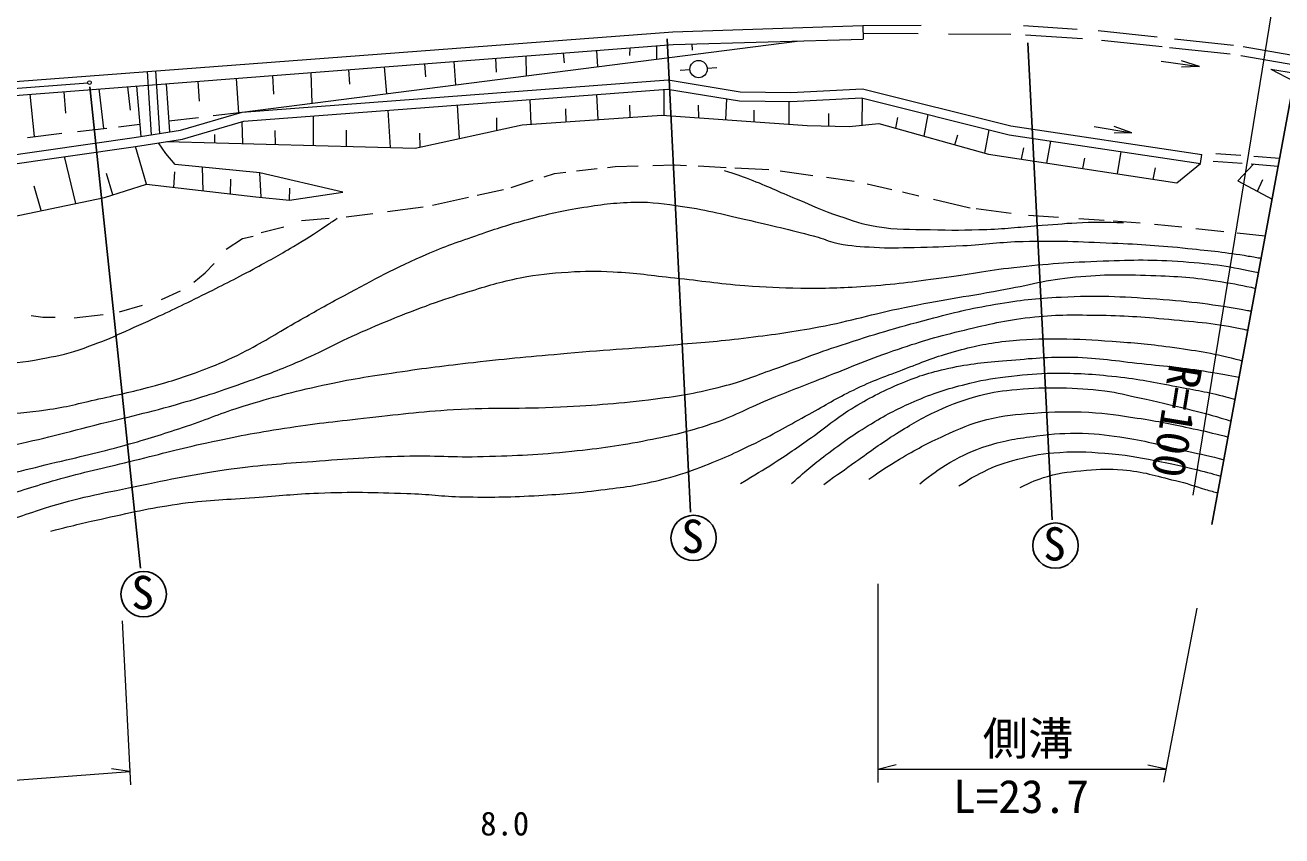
# Model space of a CAD drawing. Units: millimetres, scale not verified. Extents: x 40000 to 680000, y 20000 to 380000.
# Drawn here: x 497848 to 567104, y 246174 to 290874 of the extents above; entities that cross this region are included whole.
import ezdxf
from ezdxf.enums import TextEntityAlignment as Align

# ---------------------------------------------------------------- set-up
doc = ezdxf.new("R2010")
doc.units = ezdxf.units.MM
doc.header["$LTSCALE"] = 1000
for name, color, linetype, lineweight in [('M-BGD', 7, 'Continuous', 13), ('M-BMK-SRVR', 3, 'Continuous', 25), ('M-STR-HTXT', 7, 'Continuous', 13), ('M-TTL-BAND', 7, 'Continuous', 25)]:
    doc.layers.add(name, color=color, linetype=linetype, lineweight=lineweight)
doc.styles.add('ＭＳ ゴシック', font='')
doc.styles.get('ＭＳ ゴシック').set_extended_font_data('MS Gothic')

msp = doc.modelspace()

# ---------------------------------------------------------------- linework, layer by layer
at = {"layer": 'M-BGD'}
for p, q in [((470617, 285750), (533540, 290508)), ((533540, 290508), (544015, 290850)), ((544015, 290850), (544034, 290098)), ((544026, 290438), (547056, 290414)), ((548734, 290400), (552173, 290373)), ((552971, 290337), (556110, 290128)), ((470719, 284936), (533568, 289807)), ((509811, 286072), (540401, 289997)), ((531168, 289621), (531151, 289198)), ((532649, 289736), (532636, 289001)), ((533568, 289807), (544034, 290098)), ((534585, 289836), (534614, 289493)), ((557166, 290048), (560514, 289691)), ((560907, 289649), (564248, 289294)), ((521465, 288869), (521560, 287579)), ((523773, 289048), (523805, 288273)), ((525445, 289178), (525460, 288080)), ((527505, 289337), (527548, 288792)), ((529342, 289480), (529393, 288584)), ((560455, 288888), (562556, 288596)), ((562556, 288596), (561566, 288911)), ((564838, 289202), (567923, 288667)), ((504568, 288318), (504795, 284829)), ((505028, 288352), (505253, 284900)), ((513584, 288258), (513644, 286564)), ((515659, 288419), (515715, 287628)), ((517634, 288572), (517762, 287092)), ((519851, 288744), (519907, 288021)), ((534485, 288412), (533951, 288371)), ((535970, 288525), (535436, 288484)), ((562556, 288596), (561581, 288553)), ((566488, 288447), (567843, 288233)), ((566488, 288447), (567759, 287776)), ((496479, 287329), (501294, 287698)), ((503489, 287476), (503638, 286179)), ((503981, 287514), (504227, 284741)), ((505615, 287641), (505807, 284985)), ((507373, 287777), (507447, 286691)), ((509477, 287940), (509597, 286047)), ((511472, 288095), (511542, 287076)), ((498115, 287059), (498344, 284731)), ((499981, 287204), (500081, 286018)), ((501907, 287353), (502158, 285177)), ((509900, 285577), (533254, 287349)), ((525742, 285412), (525674, 286774)), ((529419, 285663), (529359, 287053)), ((533061, 285894), (533069, 287335)), ((533254, 287349), (537208, 286697)), ((536456, 285653), (536518, 286811)), ((540047, 286655), (543937, 286865)), ((543937, 286865), (552076, 284825)), ((543971, 285361), (543990, 286852)), ((508208, 285884), (509811, 286072)), ((517991, 284124), (517855, 286181)), ((521783, 284623), (521681, 286471)), ((527664, 285543), (527651, 286266)), ((531183, 285784), (531170, 286463)), ((534970, 285758), (534955, 286463)), ((537208, 286697), (540047, 286655)), ((538026, 285542), (538026, 286182)), ((539959, 285405), (539961, 286656)), ((502989, 285274), (504168, 285412)), ((505762, 285598), (507401, 285790)), ((506515, 284589), (509900, 285577)), ((509837, 284345), (509803, 285549)), ((513742, 284239), (513730, 285868)), ((519335, 284088), (525235, 285377)), ((523838, 285072), (523838, 285762)), ((525235, 285377), (532927, 285903)), ((532927, 285903), (540939, 285335)), ((542133, 285314), (542134, 286000)), ((543252, 285293), (544900, 285448)), ((544900, 285448), (550942, 283751)), ((545831, 285186), (545947, 285790)), ((547396, 284747), (547612, 285944)), ((497972, 284687), (499870, 284909)), ((500733, 285010), (502343, 285198)), ((508302, 284386), (508304, 284836)), ((511640, 284296), (511626, 285061)), ((515564, 284190), (515552, 285089)), ((519613, 284149), (519590, 284920)), ((540939, 285335), (543252, 285293)), ((549089, 284272), (549242, 284822)), ((550738, 283808), (550976, 285101)), ((552076, 284825), (562612, 283248)), ((556755, 285293), (558845, 284934)), ((558845, 284934), (557866, 285281)), ((558845, 284934), (557870, 284923)), ((496362, 283096), (503928, 284189)), ((503928, 284189), (506515, 284589)), ((504534, 282104), (503928, 284189)), ((505610, 283792), (505202, 284386)), ((505663, 284457), (519335, 284088)), ((552753, 283476), (552887, 284107)), ((554146, 283264), (554368, 284482)), ((500644, 281042), (500014, 283623)), ((506119, 283183), (505610, 283792)), ((550942, 283751), (561317, 282174)), ((556140, 282961), (556252, 283547)), ((558045, 282671), (558245, 283902)), ((562612, 283248), (562686, 283743)), ((563317, 283382), (564922, 283259)), ((563467, 283803), (564840, 283701)), ((565560, 283647), (566978, 283541)), ((502684, 281515), (502330, 282687)), ((506050, 281929), (506088, 282785)), ((510779, 282735), (506119, 283183)), ((507659, 281744), (507616, 283039)), ((515364, 281662), (510779, 282735)), ((510854, 281381), (510779, 282735)), ((526452, 282518), (527011, 282700)), ((527011, 282700), (527643, 282772)), ((528232, 282838), (529368, 282967)), ((529943, 283032), (530361, 283079)), ((530361, 283079), (531639, 283117)), ((532438, 283141), (533642, 283177)), ((533642, 283177), (534289, 283144)), ((534934, 283111), (536477, 283033)), ((536955, 283009), (538837, 282913)), ((539454, 282849), (541249, 282591)), ((560014, 282372), (560135, 283014)), ((561317, 282174), (562612, 283248)), ((564684, 282284), (565540, 283211)), ((565419, 283220), (566898, 283106)), ((498732, 280647), (498349, 282000)), ((502220, 281368), (504534, 282104)), ((504534, 282104), (510569, 281410)), ((509171, 281571), (509186, 282379)), ((512420, 281221), (512434, 281888)), ((524629, 281924), (525849, 282322)), ((542006, 282483), (543539, 282263)), ((544258, 282130), (545614, 281811)), ((564684, 282284), (566562, 281284)), ((565753, 281715), (566059, 282367)), ((493903, 279650), (502220, 281368)), ((510569, 281410), (512420, 281221)), ((512420, 281221), (515364, 281662)), ((520297, 280949), (522274, 281386)), ((522750, 281492), (524208, 281815)), ((546193, 281675), (547090, 281464)), ((547913, 281271), (549842, 280818)), ((515546, 280306), (517002, 280494)), ((517815, 280599), (519778, 280852)), ((549842, 280818), (549922, 280808)), ((550259, 280763), (552194, 280508)), ((513078, 280104), (514607, 280230)), ((553147, 280400), (554795, 280286)), ((555917, 280209), (557319, 280113)), ((557813, 280079), (559296, 279977)), ((560089, 279904), (561594, 279746)), ((508928, 278520), (509826, 279109)), ((509826, 279109), (510415, 279235)), ((510849, 279445), (512111, 279754)), ((562365, 279665), (563908, 279503)), ((564637, 279426), (566189, 279262)), ((507761, 277212), (508266, 277731)), ((507144, 276694), (507761, 277212)), ((505364, 275740), (506415, 276231)), ((503051, 275067), (504312, 275432)), ((498186, 274857), (498817, 274773)), ((498817, 274773), (499504, 274773)), ((500541, 274745), (502139, 274927))]:
    msp.add_line(p, q, dxfattribs=at)
at = {"layer": 'M-BGD', "lineweight": 25}
for p, q in [((534508, 264026), (533232, 290119)), ((554450, 263606), (553112, 289899)), ((504202, 260927), (501407, 287477))]:
    msp.add_line(p, q, dxfattribs=at)
at = {"layer": 'M-BGD'}
for centre, radius in [((534961, 288448), 477), ((501393, 287706), 100)]:
    msp.add_circle(centre, radius, dxfattribs=at)
at = {"layer": 'M-BGD', "lineweight": 25}
for centre in [(534687, 262599), (554628, 262179), (504380, 259500)]:
    msp.add_circle(centre, 1250, dxfattribs=at)
at = {"layer": 'M-BGD'}
for points, knots in [([(536373, 282867), (537041, 282644), (537222, 282577), (537761, 282377), (538784, 281996), (539330, 281712), (540340, 281297), (541247, 280925), (541738, 280670), (542667, 280358), (543481, 280084), (543937, 279907), (544785, 279769), (545916, 279584), (546569, 279634), (547715, 279601), (548935, 279565), (549621, 279570), (550841, 279615), (552037, 279658), (552703, 279754), (553897, 279839), (554763, 279901), (555246, 279962), (556113, 279993), (556999, 280025), (557301, 280017), (558384, 279993)], [0, 0, 0, 0, 1, 1, 1, 2, 2, 2, 3, 3, 3, 4, 4, 4, 5, 5, 5, 6, 6, 6, 7, 7, 7, 8, 8, 8, 9, 9, 9, 9]), ([(468788, 271137), (469051, 271207), (469312, 271270), (469679, 271356), (470641, 271578), (471185, 271694), (472166, 271804), (473683, 271975), (474545, 271943), (476072, 271947), (477136, 271949), (477732, 271890), (478792, 271807), (480297, 271688), (481139, 271596), (482634, 271386), (484399, 271138), (485378, 270938), (487134, 270629), (488669, 270359), (489516, 270126), (491060, 269914), (491991, 269786), (492520, 269773), (493457, 269690), (494541, 269593), (495145, 269450), (496233, 269451), (497315, 269452), (497923, 269512), (498995, 269662), (500147, 269822), (500776, 270012), (501911, 270264), (503131, 270536), (503820, 270670), (505024, 271007), (506122, 271315), (506736, 271506), (507799, 271919), (508597, 272229), (509042, 272412), (509804, 272802), (510968, 273398), (511578, 273810), (512717, 274453), (513652, 274981), (514169, 275289), (515114, 275799), (516897, 276760), (517894, 277309), (519741, 278140), (520863, 278645), (521522, 278860), (522685, 279262), (523734, 279624), (524322, 279831), (525393, 280122), (526563, 280439), (527225, 280600), (528422, 280795), (529592, 280984), (530255, 281091), (531440, 281112), (532470, 281131), (533048, 281027), (534067, 280879), (535554, 280663), (536369, 280431), (537834, 280094), (539288, 279759), (540104, 279572), (541544, 279178), (541983, 279057), (542209, 278914), (542656, 278832), (543418, 278691), (543856, 278676), (544629, 278626), (545488, 278571), (545973, 278604), (546834, 278617), (547883, 278632), (548470, 278666), (549517, 278720), (550818, 278787), (551542, 278921), (552844, 278953), (554769, 279001), (555849, 278944), (557772, 278860), (559399, 278789), (560312, 278735), (561931, 278565), (563233, 278429), (563964, 278360), (565254, 278145), (565543, 278096), (565754, 278061), (565961, 278024)], [0, 0, 0, 0, 1, 1, 1, 2, 2, 2, 3, 3, 3, 4, 4, 4, 5, 5, 5, 6, 6, 6, 7, 7, 7, 8, 8, 8, 9, 9, 9, 10, 10, 10, 11, 11, 11, 12, 12, 12, 13, 13, 13, 14, 14, 14, 15, 15, 15, 16, 16, 16, 17, 17, 17, 18, 18, 18, 19, 19, 19, 20, 20, 20, 21, 21, 21, 22, 22, 22, 23, 23, 23, 24, 24, 24, 25, 25, 25, 26, 26, 26, 27, 27, 27, 28, 28, 28, 29, 29, 29, 30, 30, 30, 31, 31, 31, 32, 32, 32, 33, 33, 33, 33]), ([(485353, 275248), (486339, 274911), (486595, 274819), (487386, 274533), (488632, 274083), (489303, 273760), (490555, 273328), (491845, 272882), (492545, 272513), (493892, 272290), (494741, 272150), (495233, 272153), (496093, 272192), (497127, 272239), (497711, 272281), (498728, 272472), (499553, 272628), (500022, 272708), (500817, 272977), (502345, 273494), (503160, 273899), (504631, 274561), (505803, 275089), (506449, 275410), (507603, 275977), (508714, 276524), (509332, 276838), (510423, 277423), (511295, 277890), (511777, 278164), (512629, 278666), (513345, 279087), (513736, 279341), (514424, 279806), (514670, 279972), (514750, 280025), (515050, 280236)], [0, 0, 0, 0, 1, 1, 1, 2, 2, 2, 3, 3, 3, 4, 4, 4, 5, 5, 5, 6, 6, 6, 7, 7, 7, 8, 8, 8, 9, 9, 9, 10, 10, 10, 11, 11, 11, 12, 12, 12, 12]), ([(462633, 264874), (462797, 264984), (462949, 265081), (463178, 265227), (463918, 265697), (464338, 265959), (465132, 266329), (466120, 266791), (466697, 267004), (467732, 267346), (468637, 267645), (469156, 267783), (470088, 267981), (470879, 268150), (471331, 268207), (472135, 268299), (473099, 268410), (473641, 268467), (474611, 268496), (476121, 268540), (476970, 268548), (478479, 268472), (480660, 268363), (481874, 268180), (484044, 267935), (485307, 267792), (486010, 267682), (487269, 267514), (488282, 267379), (488843, 267234), (489863, 267164), (491201, 267072), (491961, 267009), (493298, 267122), (494605, 267231), (495332, 267363), (496620, 267612), (498615, 267999), (499709, 268330), (501682, 268818), (503554, 269281), (504612, 269508), (506466, 270041), (507872, 270446), (508649, 270713), (510027, 271205), (511116, 271593), (511726, 271814), (512789, 272270), (514326, 272931), (515136, 273416), (516672, 274079), (518026, 274663), (518793, 274973), (520177, 275481), (520979, 275775), (521436, 275919), (522252, 276168), (523364, 276507), (523986, 276712), (525126, 276939), (526149, 277142), (526736, 277192), (527776, 277261), (528738, 277326), (529281, 277321), (530244, 277276), (531579, 277212), (532320, 277077), (533650, 276939), (535157, 276782), (535995, 276631), (537506, 276518), (538709, 276429), (539384, 276388), (540590, 276378), (541982, 276367), (542763, 276383), (544151, 276476), (545795, 276587), (546710, 276728), (548343, 276939), (549902, 277141), (550763, 277341), (552325, 277514), (554244, 277726), (555326, 277802), (557255, 277875), (558975, 277940), (559945, 277957), (561662, 277836), (563391, 277715), (564228, 277568), (565816, 277240)], [0, 0, 0, 0, 1, 1, 1, 2, 2, 2, 3, 3, 3, 4, 4, 4, 5, 5, 5, 6, 6, 6, 7, 7, 7, 8, 8, 8, 9, 9, 9, 10, 10, 10, 11, 11, 11, 12, 12, 12, 13, 13, 13, 14, 14, 14, 15, 15, 15, 16, 16, 16, 17, 17, 17, 18, 18, 18, 19, 19, 19, 20, 20, 20, 21, 21, 21, 22, 22, 22, 23, 23, 23, 24, 24, 24, 25, 25, 25, 26, 26, 26, 27, 27, 27, 28, 28, 28, 29, 29, 29, 30, 30, 30, 31, 31, 31, 31]), ([(462828, 260200), (463826, 260934), (464132, 261136), (465004, 261682), (466350, 262524), (467140, 262952), (468600, 263575), (470039, 264188), (470917, 264365), (472449, 264679), (474457, 265090), (475611, 265173), (477654, 265341), (479817, 265520), (481035, 265559), (483206, 265562), (484993, 265564), (485992, 265438), (487780, 265404), (489274, 265377), (490114, 265323), (491607, 265404), (493035, 265483), (493835, 265566), (495245, 265804), (496947, 266091), (497877, 266373), (499556, 266771), (501138, 267146), (502029, 267341), (503594, 267781), (504837, 268130), (505523, 268362), (506749, 268769), (507971, 269176), (508630, 269483), (509861, 269863), (511550, 270384), (512510, 270634), (514235, 271019), (515822, 271374), (516728, 271492), (518336, 271734), (519982, 271983), (520909, 272095), (522563, 272281), (524572, 272508), (525701, 272606), (527715, 272786), (530095, 272998), (531434, 273058), (533814, 273270), (535335, 273405), (536190, 273457), (537704, 273648), (539229, 273840), (540084, 273953), (541595, 274237), (543450, 274585), (544457, 274933), (546306, 275310), (548358, 275727), (549522, 275888), (551584, 276256), (553202, 276545), (554090, 276844), (555727, 276992), (557347, 277138), (558265, 277139), (559891, 277076), (561391, 277018), (562237, 276981), (563718, 276740), (564533, 276607), (564960, 276527), (565654, 276362)], [0, 0, 0, 0, 1, 1, 1, 2, 2, 2, 3, 3, 3, 4, 4, 4, 5, 5, 5, 6, 6, 6, 7, 7, 7, 8, 8, 8, 9, 9, 9, 10, 10, 10, 11, 11, 11, 12, 12, 12, 13, 13, 13, 14, 14, 14, 15, 15, 15, 16, 16, 16, 17, 17, 17, 18, 18, 18, 19, 19, 19, 20, 20, 20, 21, 21, 21, 22, 22, 22, 23, 23, 23, 24, 24, 24, 25, 25, 25, 25]), ([(469510, 260532), (470990, 261015), (471423, 261130), (472664, 261457), (474954, 262061), (476282, 262213), (478616, 262614), (480521, 262941), (481592, 263124), (483516, 263308), (485359, 263484), (486403, 263442), (488248, 263602), (489622, 263722), (490397, 263764), (491760, 263981), (493627, 264278), (494678, 264446), (496512, 264906), (497816, 265234), (498517, 265520), (499814, 265874), (501398, 266305), (502299, 266492), (503894, 266883), (505445, 267264), (506306, 267514), (507868, 267850), (509527, 268208), (510461, 268391), (512137, 268650), (513831, 268911), (514787, 269008), (516491, 269196), (518427, 269411), (519510, 269562), (521454, 269680), (523750, 269820), (525045, 269705), (527342, 269827), (529392, 269937), (530543, 270006), (532578, 270269), (534045, 270458), (534869, 270591), (536301, 270963), (537399, 271248), (537983, 271516), (539056, 271888), (540531, 272400), (541335, 272750), (542820, 273234), (544693, 273845), (545751, 274165), (547657, 274664), (549074, 275035), (549871, 275242), (551316, 275484), (552718, 275720), (553513, 275817), (554933, 275884), (556993, 275980), (558155, 275924), (560212, 275779), (562177, 275640), (563276, 275488), (565217, 275148), (565288, 275135), (565357, 275123), (565424, 275111)], [0, 0, 0, 0, 1, 1, 1, 2, 2, 2, 3, 3, 3, 4, 4, 4, 5, 5, 5, 6, 6, 6, 7, 7, 7, 8, 8, 8, 9, 9, 9, 10, 10, 10, 11, 11, 11, 12, 12, 12, 13, 13, 13, 14, 14, 14, 15, 15, 15, 16, 16, 16, 17, 17, 17, 18, 18, 18, 19, 19, 19, 20, 20, 20, 21, 21, 21, 22, 22, 22, 23, 23, 23, 23]), ([(495661, 263059), (497176, 263668), (497630, 263827), (498920, 264237), (500829, 264843), (501945, 265025), (503904, 265436), (505964, 265867), (507120, 266111), (509204, 266403), (510952, 266648), (511944, 266687), (513704, 266824), (515667, 266976), (516768, 267062), (518736, 267118), (520438, 267166), (521393, 267039), (523096, 267090), (525004, 267147), (526075, 267189), (527975, 267384), (529621, 267554), (530543, 267682), (532167, 268001), (533541, 268272), (534313, 268444), (535644, 268884), (536908, 269304), (537552, 269709), (538784, 270216), (539975, 270707), (540648, 270967), (541847, 271436), (543453, 272064), (544337, 272460), (545969, 273013), (547370, 273488), (548168, 273723), (549607, 274065), (551007, 274397), (551795, 274595), (553224, 274759), (554637, 274920), (555441, 274902), (556863, 274885), (558434, 274866), (559315, 274803), (560879, 274654), (562496, 274499), (563415, 274458), (565001, 274107), (565080, 274090), (565156, 274073), (565229, 274056)], [0, 0, 0, 0, 1, 1, 1, 2, 2, 2, 3, 3, 3, 4, 4, 4, 5, 5, 5, 6, 6, 6, 7, 7, 7, 8, 8, 8, 9, 9, 9, 10, 10, 10, 11, 11, 11, 12, 12, 12, 13, 13, 13, 14, 14, 14, 15, 15, 15, 16, 16, 16, 17, 17, 17, 18, 18, 18, 18]), ([(499267, 262975), (500697, 263340), (501082, 263431), (502253, 263690), (503919, 264059), (504854, 264276), (506543, 264510), (508078, 264723), (508952, 264708), (510497, 264826), (511868, 264930), (512635, 265023), (514009, 265078), (515913, 265154), (516983, 265110), (518888, 265057), (520105, 265023), (520783, 264888), (522000, 264868), (523520, 264842), (524373, 264852), (525891, 264931), (527332, 265006), (528139, 265071), (529571, 265246), (530845, 265402), (531564, 265488), (532810, 265793), (533713, 266014), (534212, 266176), (535081, 266508), (536280, 266966), (536934, 267271), (538088, 267833), (539271, 268409), (539896, 268805), (541053, 269431), (542007, 269947), (542516, 270286), (543493, 270756), (544605, 271292), (545263, 271516), (546416, 271955), (547441, 272345), (548009, 272588), (549066, 272880), (550148, 273179), (550769, 273313), (551884, 273448), (553035, 273587), (553690, 273573), (554849, 273574), (555984, 273576), (556619, 273530), (557751, 273448), (558994, 273358), (559692, 273306), (560927, 273132), (562358, 272932), (563166, 272823), (564565, 272460), (564691, 272427), (564808, 272396), (564918, 272367)], [0, 0, 0, 0, 1, 1, 1, 2, 2, 2, 3, 3, 3, 4, 4, 4, 5, 5, 5, 6, 6, 6, 7, 7, 7, 8, 8, 8, 9, 9, 9, 10, 10, 10, 11, 11, 11, 12, 12, 12, 13, 13, 13, 14, 14, 14, 15, 15, 15, 16, 16, 16, 17, 17, 17, 18, 18, 18, 19, 19, 19, 20, 20, 20, 21, 21, 21, 21]), ([(537271, 265606), (538172, 266136), (538415, 266282), (539132, 266742), (540012, 267306), (540487, 267651), (541340, 268256), (542069, 268773), (542434, 269126), (543191, 269602), (544220, 270250), (544830, 270569), (545946, 271053), (546999, 271510), (547622, 271707), (548742, 271957), (549972, 272232), (550685, 272265), (551939, 272378), (553364, 272506), (554167, 272601), (555598, 272567), (557083, 272532), (557907, 272370), (559384, 272210), (560815, 272055), (561622, 272003), (563043, 271768), (563767, 271648), (564175, 271576), (564750, 271456)], [0, 0, 0, 0, 1, 1, 1, 2, 2, 2, 3, 3, 3, 4, 4, 4, 5, 5, 5, 6, 6, 6, 7, 7, 7, 8, 8, 8, 9, 9, 9, 10, 10, 10, 10]), ([(540089, 265606), (541030, 266432), (541305, 266665), (542129, 267289), (543085, 268014), (543642, 268398), (544673, 269013), (545550, 269536), (546068, 269792), (547008, 270191), (548105, 270657), (548752, 270850), (549910, 271137), (550790, 271356), (551301, 271407), (552202, 271516), (553093, 271623), (553596, 271675), (554494, 271684), (555860, 271699), (556627, 271639), (557985, 271495), (559293, 271356), (560016, 271193), (561308, 270948), (562371, 270746), (562975, 270659), (564021, 270380), (564218, 270328), (564378, 270285), (564526, 270243)], [0, 0, 0, 0, 1, 1, 1, 2, 2, 2, 3, 3, 3, 4, 4, 4, 5, 5, 5, 6, 6, 6, 7, 7, 7, 8, 8, 8, 9, 9, 9, 10, 10, 10, 10]), ([(541866, 265554), (542719, 266170), (542939, 266328), (543632, 266816), (544497, 267424), (544964, 267791), (545861, 268351), (546723, 268888), (547207, 269196), (548133, 269613), (549009, 270007), (549516, 270209), (550446, 270454), (551235, 270662), (551695, 270708), (552507, 270790), (553439, 270885), (553967, 270889), (554904, 270874), (555859, 270860), (556396, 270826), (557344, 270706), (558100, 270611), (558512, 270486), (559257, 270328), (560289, 270109), (560863, 269972), (561886, 269718), (562621, 269535), (563033, 269434), (563758, 269213), (563971, 269148), (564145, 269094), (564305, 269042)], [0, 0, 0, 0, 1, 1, 1, 2, 2, 2, 3, 3, 3, 4, 4, 4, 5, 5, 5, 6, 6, 6, 7, 7, 7, 8, 8, 8, 9, 9, 9, 10, 10, 10, 11, 11, 11, 11]), ([(544347, 265848), (545128, 266390), (545358, 266538), (546030, 266942), (546968, 267507), (547516, 267789), (548511, 268246), (549397, 268652), (549901, 268889), (550845, 269129), (551834, 269380), (552415, 269408), (553432, 269486), (554612, 269578), (555279, 269582), (556460, 269528), (557510, 269481), (558092, 269366), (559131, 269213), (560347, 269034), (561019, 268874), (562223, 268624), (562892, 268485), (563262, 268387), (563926, 268225), (564002, 268206), (564074, 268188), (564144, 268171)], [0, 0, 0, 0, 1, 1, 1, 2, 2, 2, 3, 3, 3, 4, 4, 4, 5, 5, 5, 6, 6, 6, 7, 7, 7, 8, 8, 8, 9, 9, 9, 9]), ([(547144, 265575), (547873, 266162), (548118, 266352), (548806, 266753), (549568, 267197), (550026, 267409), (550867, 267678), (551904, 268010), (552521, 268082), (553600, 268225), (554579, 268354), (555137, 268390), (556124, 268372), (557057, 268354), (557578, 268260), (558500, 268119), (559763, 267927), (560449, 267701), (561697, 267426), (562462, 267257), (562896, 267185), (563653, 266984), (563744, 266960), (563830, 266936), (563912, 266914)], [0, 0, 0, 0, 1, 1, 1, 2, 2, 2, 3, 3, 3, 4, 4, 4, 5, 5, 5, 6, 6, 6, 7, 7, 7, 8, 8, 8, 8]), ([(549310, 265470), (549912, 265863), (550111, 265981), (550656, 266248), (551363, 266594), (551785, 266752), (552549, 266942), (553438, 267162), (553948, 267263), (554862, 267320), (555986, 267391), (556622, 267338), (557743, 267236), (558821, 267139), (559416, 267004), (560477, 266795), (561544, 266584), (562140, 266447), (563190, 266164), (563396, 266108), (563578, 266058), (563746, 266010)], [0, 0, 0, 0, 1, 1, 1, 2, 2, 2, 3, 3, 3, 4, 4, 4, 5, 5, 5, 6, 6, 6, 7, 7, 7, 7]), ([(552675, 265386), (553343, 265712), (553579, 265810), (554189, 265995), (555001, 266242), (555490, 266249), (556334, 266332), (557111, 266408), (557554, 266413), (558332, 266353), (559485, 266265), (560109, 266031), (561234, 265764), (561892, 265608), (562248, 265475), (562896, 265280), (563161, 265201), (563376, 265136), (563573, 265075)], [0, 0, 0, 0, 1, 1, 1, 2, 2, 2, 3, 3, 3, 4, 4, 4, 5, 5, 5, 6, 6, 6, 6])]:
    msp.add_open_spline(points, degree=3, knots=knots, dxfattribs=at)
at = {"layer": 'M-BMK-SRVR'}
msp.add_line((563253, 263336), (568748, 293144), dxfattribs=at)
at = {"layer": 'M-STR-HTXT'}
for p, q in [((562223, 264951), (566844, 293367)), ((544843, 260078), (544843, 249116)), ((562415, 258738), (560587, 249129)), ((503201, 258033), (503662, 248995)), ((544843, 249853), (545843, 250103)), ((560724, 249853), (559718, 250075)), ((473557, 247455), (503625, 249731)), ((503625, 249731), (502604, 249876)), ((544843, 249853), (560724, 249853))]:
    msp.add_line(p, q, dxfattribs=at)
at = {"layer": 'M-TTL-BAND', "lineweight": 13}
for p, q in [((544015, 290850), (547232, 290874)), ((552867, 290845), (555826, 290648)), ((556982, 290570), (560239, 290223)), ((561195, 290122), (564433, 289777)), ((564963, 289688), (568014, 289159)), ((509811, 286072), (533276, 287852)), ((533276, 287852), (537252, 287196)), ((537252, 287196), (540037, 287155)), ((540037, 287155), (543986, 287369)), ((543986, 287369), (552174, 285316)), ((506406, 285078), (509811, 286072)), ((496295, 283591), (503854, 284684)), ((503854, 284684), (506406, 285078)), ((552174, 285316), (562686, 283743))]:
    msp.add_line(p, q, dxfattribs=at)

# ---------------------------------------------------------------- texts
at = {"layer": 'M-BGD', "style": 'ＭＳ ゴシック'}
for s, height, p in [('S', 1833, (534008, 261226)), ('S', 1833, (553950, 260805)), ('S', 1833, (503702, 258126)), ('8.0', 1320, (522929, 245800))]:
    msp.add_text(s, height=height, dxfattribs=at).set_placement(p, align=Align.BOTTOM_LEFT)
at = {"layer": 'M-STR-HTXT', "style": 'ＭＳ ゴシック'}
msp.add_text('R=100', height=1833, rotation=260.763, dxfattribs=at).set_placement((559875, 269282), align=Align.BOTTOM_CENTER)
for s, p in [('側溝', (550619, 250077)), ('L=23.7', (548987, 246883))]:
    msp.add_text(s, height=1833, dxfattribs=at).set_placement(p, align=Align.BOTTOM_LEFT)

doc.saveas('drawing.dxf')
